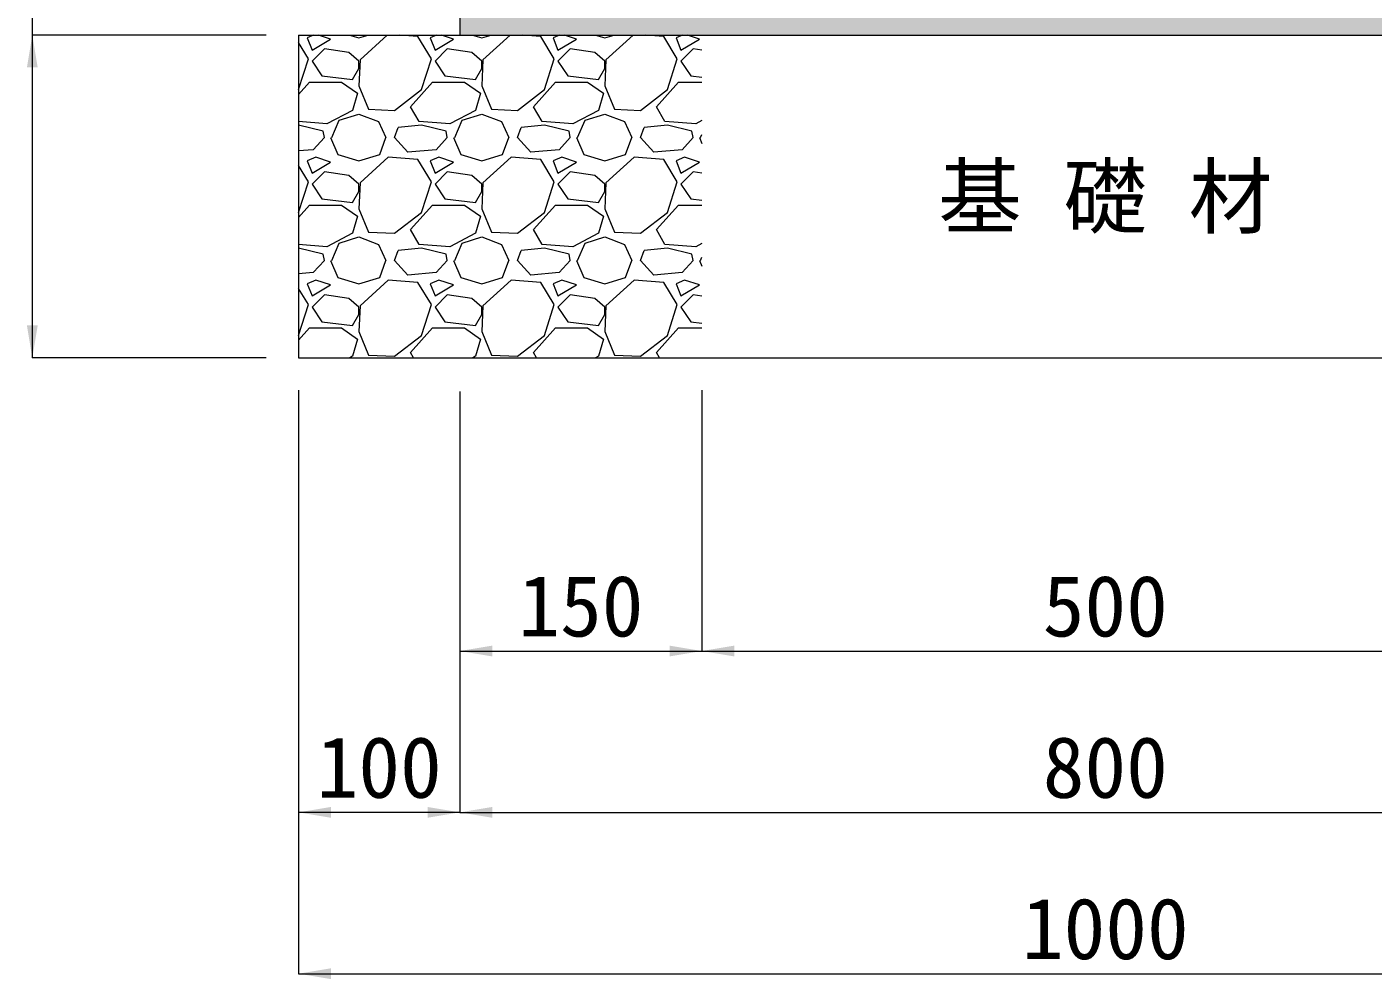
# Model space of a CAD drawing. Units: millimetres at full size. Extents: x 77366 to 106166, y -28085 to 6898.
# Drawn here: x 97597 to 98432, y -4354 to -3764 of the extents above; entities that cross this region are included whole.
import ezdxf
from ezdxf.enums import TextEntityAlignment as Align

# ---------------------------------------------------------------- set-up
doc = ezdxf.new("R2010")
doc.units = ezdxf.units.MM
doc.header["$LTSCALE"] = 50
doc.layers.add('モルタル', color=7, linetype='Continuous')
doc.layers.add('文字', color=7, linetype='Continuous')
for name, color, linetype, lineweight in [('基礎', 7, 'Continuous', 5), ('寸法線', 7, 'Continuous', 13), ('本体', 2, 'Continuous', 20)]:
    doc.layers.add(name, color=color, linetype=linetype, lineweight=lineweight)
doc.styles.add('ＭＳ ゴシック', font='')
doc.styles.get('ＭＳ ゴシック').set_extended_font_data('MS Gothic')

# ---------------------------------------------------------------- blocks, each defined once
blk = doc.blocks.new('filled_arrow')
at = {"color": 0, "linetype": 'Continuous', "lineweight": -2}
blk.add_solid([(7.5, 1.25), (0, 0), (7.5, -1.25)], dxfattribs=at)

msp = doc.modelspace()

# ---------------------------------------------------------------- hatches: boundary and pattern name
at = {"layer": 'モルタル'}
msp.add_hatch(color=256, dxfattribs=at).paths.add_polyline_path([(97865.55, -3749.22), (97865.55, -3769.22), (98665.55, -3769.22), (98665.55, -3749.22)])

# ---------------------------------------------------------------- linework, layer by layer
at = {"layer": '基礎', "color": 3, "lineweight": 20}
for p, q in [((97765.55, -3769.22), (97765.55, -3969.22)), ((97765.55, -3769.22), (98765.55, -3769.22)), ((97765.55, -3969.22), (98765.55, -3969.22))]:
    msp.add_line(p, q, dxfattribs=at)
at = {"layer": '基礎'}
for p, q in [((97774.86, -3769.22), (97770.9, -3770.92)), ((97770.9, -3770.92), (97773.94, -3778.54)), ((97785.37, -3771.69), (97777.99, -3769.22)), ((97797.12, -3769.22), (97802.9, -3770.92)), ((97802.9, -3770.92), (97808.68, -3769.22)), ((97820.55, -3769.22), (97803.66, -3784.64)), ((97839.48, -3770.16), (97828.22, -3769.22)), ((97847.86, -3783.88), (97839.48, -3770.16)), ((97851.06, -3769.22), (97847.1, -3770.92)), ((97847.1, -3770.92), (97850.14, -3778.54)), ((97861.57, -3771.69), (97854.19, -3769.22)), ((97873.32, -3769.22), (97879.1, -3770.92)), ((97879.1, -3770.92), (97884.88, -3769.22)), ((97896.75, -3769.22), (97879.86, -3784.64)), ((97915.68, -3770.16), (97904.42, -3769.22)), ((97924.06, -3783.88), (97915.68, -3770.16)), ((97927.26, -3769.22), (97923.3, -3770.92)), ((97923.3, -3770.92), (97926.34, -3778.54)), ((97937.77, -3771.69), (97930.39, -3769.22)), ((97949.52, -3769.22), (97955.3, -3770.92)), ((97955.3, -3770.92), (97961.08, -3769.22)), ((97972.95, -3769.22), (97956.06, -3784.64)), ((97991.88, -3770.16), (97980.62, -3769.22)), ((98000.26, -3783.88), (97991.88, -3770.16)), ((98003.46, -3769.22), (97999.5, -3770.92)), ((97999.5, -3770.92), (98002.54, -3778.54)), ((98013.97, -3771.69), (98006.59, -3769.22)), ((97771.66, -3783.88), (97765.55, -3773.88)), ((97773.94, -3778.54), (97785.37, -3771.69)), ((97781.56, -3777.78), (97773.94, -3785.4)), ((97796.8, -3780.07), (97781.56, -3777.78)), ((97850.14, -3778.54), (97861.57, -3771.69)), ((97857.76, -3777.78), (97850.14, -3785.4)), ((97873, -3780.07), (97857.76, -3777.78)), ((97926.34, -3778.54), (97937.77, -3771.69)), ((97933.96, -3777.78), (97926.34, -3785.4)), ((97949.2, -3780.07), (97933.96, -3777.78)), ((98002.54, -3778.54), (98013.97, -3771.69)), ((98010.16, -3777.78), (98002.54, -3785.4)), ((98015.55, -3778.59), (98010.16, -3777.78)), ((97765.56, -3802.93), (97771.66, -3783.88)), ((97773.94, -3785.4), (97780.04, -3794.55)), ((97802.9, -3785.4), (97796.8, -3780.07)), ((97803.66, -3784.64), (97802.9, -3800.64)), ((97802.9, -3789.97), (97802.9, -3785.4)), ((97841.76, -3802.93), (97847.86, -3783.88)), ((97850.14, -3785.4), (97856.24, -3794.55)), ((97879.1, -3785.4), (97873, -3780.07)), ((97879.86, -3784.64), (97879.1, -3800.64)), ((97879.1, -3789.97), (97879.1, -3785.4)), ((97917.96, -3802.93), (97924.06, -3783.88)), ((97926.34, -3785.4), (97932.44, -3794.55)), ((97955.3, -3785.4), (97949.2, -3780.07)), ((97956.06, -3784.64), (97955.3, -3800.64)), ((97955.3, -3789.97), (97955.3, -3785.4)), ((97994.16, -3802.93), (98000.26, -3783.88)), ((98002.54, -3785.4), (98008.64, -3794.55)), ((97780.04, -3794.55), (97799.09, -3796.83)), ((97799.09, -3796.83), (97802.9, -3789.97)), ((97856.24, -3794.55), (97875.29, -3796.83)), ((97875.29, -3796.83), (97879.1, -3789.97)), ((97932.44, -3794.55), (97951.49, -3796.83)), ((97951.49, -3796.83), (97955.3, -3789.97)), ((98008.64, -3794.55), (98015.55, -3795.37)), ((97765.55, -3805.99), (97772.42, -3798.36)), ((97765.55, -3802.94), (97765.56, -3802.93)), ((97772.42, -3798.36), (97792.23, -3798.36)), ((97792.23, -3798.36), (97802.14, -3805.21)), ((97802.9, -3800.64), (97809, -3815.12)), ((97825, -3815.88), (97841.76, -3802.93)), ((97834.9, -3813.6), (97848.62, -3798.36)), ((97848.62, -3798.36), (97868.43, -3798.36)), ((97868.43, -3798.36), (97878.34, -3805.21)), ((97879.1, -3800.64), (97885.2, -3815.12)), ((97901.2, -3815.88), (97917.96, -3802.93)), ((97911.1, -3813.6), (97924.82, -3798.36)), ((97924.82, -3798.36), (97944.63, -3798.36)), ((97944.63, -3798.36), (97954.54, -3805.21)), ((97955.3, -3800.64), (97961.4, -3815.12)), ((97977.4, -3815.88), (97994.16, -3802.93)), ((97987.3, -3813.6), (98001.02, -3798.36)), ((98001.02, -3798.36), (98015.55, -3798.36)), ((97802.14, -3805.21), (97799.09, -3815.88)), ((97878.34, -3805.21), (97875.29, -3815.88)), ((97954.54, -3805.21), (97951.49, -3815.88)), ((97799.09, -3815.88), (97783.09, -3824.26)), ((97790.71, -3821.98), (97802.9, -3818.17)), ((97802.9, -3818.17), (97815.09, -3822.74)), ((97809, -3815.12), (97825, -3815.88)), ((97840.24, -3822.74), (97834.9, -3813.6)), ((97875.29, -3815.88), (97859.29, -3824.26)), ((97866.91, -3821.98), (97879.1, -3818.17)), ((97879.1, -3818.17), (97891.29, -3822.74)), ((97885.2, -3815.12), (97901.2, -3815.88)), ((97916.44, -3822.74), (97911.1, -3813.6)), ((97951.49, -3815.88), (97935.49, -3824.26)), ((97943.11, -3821.98), (97955.3, -3818.17)), ((97955.3, -3818.17), (97967.49, -3822.74)), ((97961.4, -3815.12), (97977.4, -3815.88)), ((97992.64, -3822.74), (97987.3, -3813.6)), ((97783.09, -3824.26), (97765.55, -3822.86)), ((97765.56, -3825.03), (97765.55, -3825.03)), ((97780.8, -3828.84), (97765.56, -3825.03)), ((97781.56, -3832.65), (97780.8, -3828.84)), ((97786.14, -3832.65), (97790.71, -3821.98)), ((97815.09, -3822.74), (97819.66, -3832.65)), ((97825, -3832.65), (97827.28, -3826.55)), ((97841.76, -3825.03), (97827.28, -3826.55)), ((97859.29, -3824.26), (97840.24, -3822.74)), ((97857, -3828.84), (97841.76, -3825.03)), ((97857.76, -3832.65), (97857, -3828.84)), ((97862.34, -3832.65), (97866.91, -3821.98)), ((97891.29, -3822.74), (97895.86, -3832.65)), ((97901.2, -3832.65), (97903.48, -3826.55)), ((97917.96, -3825.03), (97903.48, -3826.55)), ((97935.49, -3824.26), (97916.44, -3822.74)), ((97933.2, -3828.84), (97917.96, -3825.03)), ((97933.96, -3832.65), (97933.2, -3828.84)), ((97938.54, -3832.65), (97943.11, -3821.98)), ((97967.49, -3822.74), (97972.06, -3832.65)), ((97977.4, -3832.65), (97979.68, -3826.55)), ((97994.16, -3825.03), (97979.68, -3826.55)), ((98011.69, -3824.26), (97992.64, -3822.74)), ((98009.4, -3828.84), (97994.16, -3825.03)), ((98010.16, -3832.65), (98009.4, -3828.84)), ((98015.55, -3822.24), (98011.69, -3824.26)), ((97781.56, -3832.65), (97774.71, -3840.27)), ((97785.37, -3832.65), (97789.95, -3843.31)), ((97815.85, -3843.31), (97819.66, -3832.65)), ((97833.38, -3841.79), (97825, -3832.65)), ((97857.76, -3832.65), (97850.91, -3840.27)), ((97861.57, -3832.65), (97866.15, -3843.31)), ((97892.05, -3843.31), (97895.86, -3832.65)), ((97909.58, -3841.79), (97901.2, -3832.65)), ((97933.96, -3832.65), (97927.11, -3840.27)), ((97937.77, -3832.65), (97942.35, -3843.31)), ((97968.25, -3843.31), (97972.06, -3832.65)), ((97985.78, -3841.79), (97977.4, -3832.65)), ((98010.16, -3832.65), (98003.31, -3840.27)), ((98013.97, -3832.65), (98015.55, -3836.32)), ((98014.74, -3832.65), (98015.55, -3830.75)), ((97774.71, -3840.27), (97765.55, -3841.06)), ((97776.23, -3844.84), (97770.9, -3847.12)), ((97785.37, -3847.89), (97776.23, -3844.84)), ((97789.95, -3843.31), (97802.9, -3847.12)), ((97802.9, -3847.12), (97815.85, -3843.31)), ((97821.19, -3844.84), (97803.66, -3860.84)), ((97839.48, -3846.36), (97821.19, -3844.84)), ((97850.91, -3840.27), (97833.38, -3841.79)), ((97852.43, -3844.84), (97847.1, -3847.12)), ((97861.57, -3847.89), (97852.43, -3844.84)), ((97866.15, -3843.31), (97879.1, -3847.12)), ((97879.1, -3847.12), (97892.05, -3843.31)), ((97897.39, -3844.84), (97879.86, -3860.84)), ((97915.68, -3846.36), (97897.39, -3844.84)), ((97927.11, -3840.27), (97909.58, -3841.79)), ((97928.63, -3844.84), (97923.3, -3847.12)), ((97937.77, -3847.89), (97928.63, -3844.84)), ((97942.35, -3843.31), (97955.3, -3847.12)), ((97955.3, -3847.12), (97968.25, -3843.31)), ((97973.59, -3844.84), (97956.06, -3860.84)), ((97991.88, -3846.36), (97973.59, -3844.84)), ((98003.31, -3840.27), (97985.78, -3841.79)), ((98004.83, -3844.84), (97999.5, -3847.12)), ((98013.97, -3847.89), (98004.83, -3844.84)), ((97771.66, -3860.08), (97765.55, -3850.08)), ((97770.9, -3847.12), (97773.94, -3854.74)), ((97773.94, -3854.74), (97785.37, -3847.89)), ((97781.56, -3853.98), (97773.94, -3861.6)), ((97796.8, -3856.27), (97781.56, -3853.98)), ((97847.86, -3860.08), (97839.48, -3846.36)), ((97847.1, -3847.12), (97850.14, -3854.74)), ((97850.14, -3854.74), (97861.57, -3847.89)), ((97857.76, -3853.98), (97850.14, -3861.6)), ((97873, -3856.27), (97857.76, -3853.98)), ((97924.06, -3860.08), (97915.68, -3846.36)), ((97923.3, -3847.12), (97926.34, -3854.74)), ((97926.34, -3854.74), (97937.77, -3847.89)), ((97933.96, -3853.98), (97926.34, -3861.6)), ((97949.2, -3856.27), (97933.96, -3853.98)), ((98000.26, -3860.08), (97991.88, -3846.36)), ((97999.5, -3847.12), (98002.54, -3854.74)), ((98002.54, -3854.74), (98013.97, -3847.89)), ((98010.16, -3853.98), (98002.54, -3861.6)), ((98015.55, -3854.79), (98010.16, -3853.98)), ((97765.56, -3879.13), (97771.66, -3860.08)), ((97773.94, -3861.6), (97780.04, -3870.75)), ((97802.9, -3861.6), (97796.8, -3856.27)), ((97803.66, -3860.84), (97802.9, -3876.84)), ((97802.9, -3866.17), (97802.9, -3861.6)), ((97841.76, -3879.13), (97847.86, -3860.08)), ((97850.14, -3861.6), (97856.24, -3870.75)), ((97879.1, -3861.6), (97873, -3856.27)), ((97879.86, -3860.84), (97879.1, -3876.84)), ((97879.1, -3866.17), (97879.1, -3861.6)), ((97917.96, -3879.13), (97924.06, -3860.08)), ((97926.34, -3861.6), (97932.44, -3870.75)), ((97955.3, -3861.6), (97949.2, -3856.27)), ((97956.06, -3860.84), (97955.3, -3876.84)), ((97955.3, -3866.17), (97955.3, -3861.6)), ((97994.16, -3879.13), (98000.26, -3860.08)), ((98002.54, -3861.6), (98008.64, -3870.75)), ((97780.04, -3870.75), (97799.09, -3873.03)), ((97799.09, -3873.03), (97802.9, -3866.17)), ((97856.24, -3870.75), (97875.29, -3873.03)), ((97875.29, -3873.03), (97879.1, -3866.17)), ((97932.44, -3870.75), (97951.49, -3873.03)), ((97951.49, -3873.03), (97955.3, -3866.17)), ((98008.64, -3870.75), (98015.55, -3871.57)), ((97765.55, -3882.19), (97772.42, -3874.56)), ((97765.55, -3879.14), (97765.56, -3879.13)), ((97772.42, -3874.56), (97792.23, -3874.56)), ((97792.23, -3874.56), (97802.14, -3881.41)), ((97802.9, -3876.84), (97809, -3891.32)), ((97825, -3892.08), (97841.76, -3879.13)), ((97834.9, -3889.8), (97848.62, -3874.56)), ((97848.62, -3874.56), (97868.43, -3874.56)), ((97868.43, -3874.56), (97878.34, -3881.41)), ((97879.1, -3876.84), (97885.2, -3891.32)), ((97901.2, -3892.08), (97917.96, -3879.13)), ((97911.1, -3889.8), (97924.82, -3874.56)), ((97924.82, -3874.56), (97944.63, -3874.56)), ((97944.63, -3874.56), (97954.54, -3881.41)), ((97955.3, -3876.84), (97961.4, -3891.32)), ((97977.4, -3892.08), (97994.16, -3879.13)), ((97987.3, -3889.8), (98001.02, -3874.56)), ((98001.02, -3874.56), (98015.55, -3874.56)), ((97802.14, -3881.41), (97799.09, -3892.08)), ((97878.34, -3881.41), (97875.29, -3892.08)), ((97954.54, -3881.41), (97951.49, -3892.08)), ((97799.09, -3892.08), (97783.09, -3900.46)), ((97790.71, -3898.18), (97802.9, -3894.37)), ((97802.9, -3894.37), (97815.09, -3898.94)), ((97809, -3891.32), (97825, -3892.08)), ((97840.24, -3898.94), (97834.9, -3889.8)), ((97875.29, -3892.08), (97859.29, -3900.46)), ((97866.91, -3898.18), (97879.1, -3894.37)), ((97879.1, -3894.37), (97891.29, -3898.94)), ((97885.2, -3891.32), (97901.2, -3892.08)), ((97916.44, -3898.94), (97911.1, -3889.8)), ((97951.49, -3892.08), (97935.49, -3900.46)), ((97943.11, -3898.18), (97955.3, -3894.37)), ((97955.3, -3894.37), (97967.49, -3898.94)), ((97961.4, -3891.32), (97977.4, -3892.08)), ((97992.64, -3898.94), (97987.3, -3889.8)), ((97783.09, -3900.46), (97765.55, -3899.06)), ((97765.56, -3901.23), (97765.55, -3901.23)), ((97780.8, -3905.04), (97765.56, -3901.23)), ((97786.14, -3908.85), (97790.71, -3898.18)), ((97815.09, -3898.94), (97819.66, -3908.85)), ((97825, -3908.85), (97827.28, -3902.75)), ((97841.76, -3901.23), (97827.28, -3902.75)), ((97859.29, -3900.46), (97840.24, -3898.94)), ((97857, -3905.04), (97841.76, -3901.23)), ((97862.34, -3908.85), (97866.91, -3898.18)), ((97891.29, -3898.94), (97895.86, -3908.85)), ((97901.2, -3908.85), (97903.48, -3902.75)), ((97917.96, -3901.23), (97903.48, -3902.75)), ((97935.49, -3900.46), (97916.44, -3898.94)), ((97933.2, -3905.04), (97917.96, -3901.23)), ((97938.54, -3908.85), (97943.11, -3898.18)), ((97967.49, -3898.94), (97972.06, -3908.85)), ((97977.4, -3908.85), (97979.68, -3902.75)), ((97994.16, -3901.23), (97979.68, -3902.75)), ((98011.69, -3900.46), (97992.64, -3898.94)), ((98009.4, -3905.04), (97994.16, -3901.23)), ((98015.55, -3898.44), (98011.69, -3900.46)), ((97781.56, -3908.85), (97774.71, -3916.47)), ((97781.56, -3908.85), (97780.8, -3905.04)), ((97785.37, -3908.85), (97789.95, -3919.51)), ((97815.85, -3919.51), (97819.66, -3908.85)), ((97833.38, -3917.99), (97825, -3908.85)), ((97857.76, -3908.85), (97850.91, -3916.47)), ((97857.76, -3908.85), (97857, -3905.04)), ((97861.57, -3908.85), (97866.15, -3919.51)), ((97892.05, -3919.51), (97895.86, -3908.85)), ((97909.58, -3917.99), (97901.2, -3908.85)), ((97933.96, -3908.85), (97927.11, -3916.47)), ((97933.96, -3908.85), (97933.2, -3905.04)), ((97937.77, -3908.85), (97942.35, -3919.51)), ((97968.25, -3919.51), (97972.06, -3908.85)), ((97985.78, -3917.99), (97977.4, -3908.85)), ((98010.16, -3908.85), (98003.31, -3916.47)), ((98010.16, -3908.85), (98009.4, -3905.04)), ((98013.97, -3908.85), (98015.55, -3912.52)), ((98014.74, -3908.85), (98015.55, -3906.95)), ((97774.71, -3916.47), (97765.55, -3917.26)), ((97776.23, -3921.04), (97770.9, -3923.32)), ((97785.37, -3924.09), (97776.23, -3921.04)), ((97789.95, -3919.51), (97802.9, -3923.32)), ((97802.9, -3923.32), (97815.85, -3919.51)), ((97821.19, -3921.04), (97803.66, -3937.04)), ((97839.48, -3922.56), (97821.19, -3921.04)), ((97850.91, -3916.47), (97833.38, -3917.99)), ((97852.43, -3921.04), (97847.1, -3923.32)), ((97861.57, -3924.09), (97852.43, -3921.04)), ((97866.15, -3919.51), (97879.1, -3923.32)), ((97879.1, -3923.32), (97892.05, -3919.51)), ((97897.39, -3921.04), (97879.86, -3937.04)), ((97915.68, -3922.56), (97897.39, -3921.04)), ((97927.11, -3916.47), (97909.58, -3917.99)), ((97928.63, -3921.04), (97923.3, -3923.32)), ((97937.77, -3924.09), (97928.63, -3921.04)), ((97942.35, -3919.51), (97955.3, -3923.32)), ((97955.3, -3923.32), (97968.25, -3919.51)), ((97973.59, -3921.04), (97956.06, -3937.04)), ((97991.88, -3922.56), (97973.59, -3921.04)), ((98003.31, -3916.47), (97985.78, -3917.99)), ((98004.83, -3921.04), (97999.5, -3923.32)), ((98013.97, -3924.09), (98004.83, -3921.04)), ((97771.66, -3936.28), (97765.55, -3926.28)), ((97770.9, -3923.32), (97773.94, -3930.94)), ((97773.94, -3930.94), (97785.37, -3924.09)), ((97847.86, -3936.28), (97839.48, -3922.56)), ((97847.1, -3923.32), (97850.14, -3930.94)), ((97850.14, -3930.94), (97861.57, -3924.09)), ((97924.06, -3936.28), (97915.68, -3922.56)), ((97923.3, -3923.32), (97926.34, -3930.94)), ((97926.34, -3930.94), (97937.77, -3924.09)), ((98000.26, -3936.28), (97991.88, -3922.56)), ((97999.5, -3923.32), (98002.54, -3930.94)), ((98002.54, -3930.94), (98013.97, -3924.09)), ((97765.56, -3955.33), (97771.66, -3936.28)), ((97781.56, -3930.18), (97773.94, -3937.8)), ((97773.94, -3937.8), (97780.04, -3946.95)), ((97796.8, -3932.47), (97781.56, -3930.18)), ((97802.9, -3937.8), (97796.8, -3932.47)), ((97803.66, -3937.04), (97802.9, -3953.04)), ((97802.9, -3942.37), (97802.9, -3937.8)), ((97841.76, -3955.33), (97847.86, -3936.28)), ((97857.76, -3930.18), (97850.14, -3937.8)), ((97850.14, -3937.8), (97856.24, -3946.95)), ((97873, -3932.47), (97857.76, -3930.18)), ((97879.1, -3937.8), (97873, -3932.47)), ((97879.86, -3937.04), (97879.1, -3953.04)), ((97879.1, -3942.37), (97879.1, -3937.8)), ((97917.96, -3955.33), (97924.06, -3936.28)), ((97933.96, -3930.18), (97926.34, -3937.8)), ((97926.34, -3937.8), (97932.44, -3946.95)), ((97949.2, -3932.47), (97933.96, -3930.18)), ((97955.3, -3937.8), (97949.2, -3932.47)), ((97956.06, -3937.04), (97955.3, -3953.04)), ((97955.3, -3942.37), (97955.3, -3937.8)), ((97994.16, -3955.33), (98000.26, -3936.28)), ((98010.16, -3930.18), (98002.54, -3937.8)), ((98002.54, -3937.8), (98008.64, -3946.95)), ((98015.55, -3930.99), (98010.16, -3930.18)), ((97799.09, -3949.23), (97802.9, -3942.37)), ((97875.29, -3949.23), (97879.1, -3942.37)), ((97951.49, -3949.23), (97955.3, -3942.37)), ((97765.55, -3958.39), (97772.42, -3950.76)), ((97772.42, -3950.76), (97792.23, -3950.76)), ((97780.04, -3946.95), (97799.09, -3949.23)), ((97792.23, -3950.76), (97802.14, -3957.61)), ((97802.9, -3953.04), (97809, -3967.52)), ((97834.9, -3966), (97848.62, -3950.76)), ((97848.62, -3950.76), (97868.43, -3950.76)), ((97856.24, -3946.95), (97875.29, -3949.23)), ((97868.43, -3950.76), (97878.34, -3957.61)), ((97879.1, -3953.04), (97885.2, -3967.52)), ((97911.1, -3966), (97924.82, -3950.76)), ((97924.82, -3950.76), (97944.63, -3950.76)), ((97932.44, -3946.95), (97951.49, -3949.23)), ((97944.63, -3950.76), (97954.54, -3957.61)), ((97955.3, -3953.04), (97961.4, -3967.52)), ((97987.3, -3966), (98001.02, -3950.76)), ((98001.02, -3950.76), (98015.55, -3950.76)), ((98008.64, -3946.95), (98015.55, -3947.77)), ((97765.55, -3955.34), (97765.56, -3955.33)), ((97802.14, -3957.61), (97799.09, -3968.28)), ((97825, -3968.28), (97841.76, -3955.33)), ((97878.34, -3957.61), (97875.29, -3968.28)), ((97901.2, -3968.28), (97917.96, -3955.33)), ((97954.54, -3957.61), (97951.49, -3968.28)), ((97977.4, -3968.28), (97994.16, -3955.33)), ((97799.09, -3968.28), (97797.29, -3969.22)), ((97809, -3967.52), (97825, -3968.28)), ((97836.79, -3969.22), (97834.9, -3966)), ((97875.29, -3968.28), (97873.49, -3969.22)), ((97885.2, -3967.52), (97901.2, -3968.28)), ((97912.99, -3969.22), (97911.1, -3966)), ((97951.49, -3968.28), (97949.69, -3969.22)), ((97961.4, -3967.52), (97977.4, -3968.28)), ((97989.19, -3969.22), (97987.3, -3966))]:
    msp.add_line(p, q, dxfattribs=at)
at = {"layer": '寸法線'}
for p, q in [((97600.55, -3709.22), (97600.55, -3809.22)), ((97745.55, -3769.22), (97600.55, -3769.22)), ((97600.55, -3769.22), (97600.55, -3969.22)), ((97745.55, -3769.22), (97600.55, -3769.22)), ((97745.55, -3969.22), (97600.55, -3969.22)), ((97765.55, -3989.22), (97765.55, -4251.01)), ((97765.55, -3989.22), (97765.55, -4351.01)), ((97865.55, -3990.12), (97865.55, -4151.01)), ((97865.55, -3990.12), (97865.55, -4251.01)), ((97865.55, -3990.12), (97865.55, -4251.01)), ((98015.55, -3989.22), (98015.55, -4151.01)), ((98015.55, -3989.22), (98015.55, -4151.01)), ((97865.55, -4151.01), (98015.55, -4151.01)), ((98015.55, -4151.01), (98515.55, -4151.01)), ((97865.55, -4251.01), (97765.55, -4251.01)), ((97865.55, -4251.01), (98665.55, -4251.01)), ((97765.55, -4351.01), (98765.55, -4351.01))]:
    msp.add_line(p, q, dxfattribs=at)
at = {"layer": '本体'}
msp.add_line((97865.55, -3749.22), (97865.55, -3769.22), dxfattribs=at)

# ---------------------------------------------------------------- block references
at = {"layer": '寸法線', "xscale": 2.67, "yscale": 2.67}
for p, rotation in [((97600.55, -3769.22), 270), ((97600.55, -3769.22), 270), ((97600.55, -3969.22), 90), ((98015.55, -4151.01), 180), ((97865.55, -4251.01), 180)]:
    msp.add_blockref('filled_arrow', p, dxfattribs=dict(at, rotation=rotation))
for p in [(97865.55, -4151.01), (98015.55, -4151.01), (97765.55, -4251.01), (97865.55, -4251.01), (97765.55, -4351.01)]:
    msp.add_blockref('filled_arrow', p, dxfattribs=at)

# ---------------------------------------------------------------- texts
at = {"layer": '寸法線', "style": 'ＭＳ ゴシック'}
for s, p in [('150', (97940.55, -4123.01)), ('500', (98265.55, -4123.01)), ('100', (97815.55, -4223.01)), ('800', (98265.55, -4223.01)), ('1000', (98265.55, -4323.01))]:
    msp.add_text(s, height=37.98, dxfattribs=at).set_placement(p, align=Align.MIDDLE_CENTER)
at = {"layer": '文字', "style": 'ＭＳ ゴシック'}
msp.add_text('基 礎 材', height=37.98, dxfattribs=at).set_placement((98265.55, -3869.22), align=Align.MIDDLE_CENTER)

doc.saveas('drawing.dxf')
